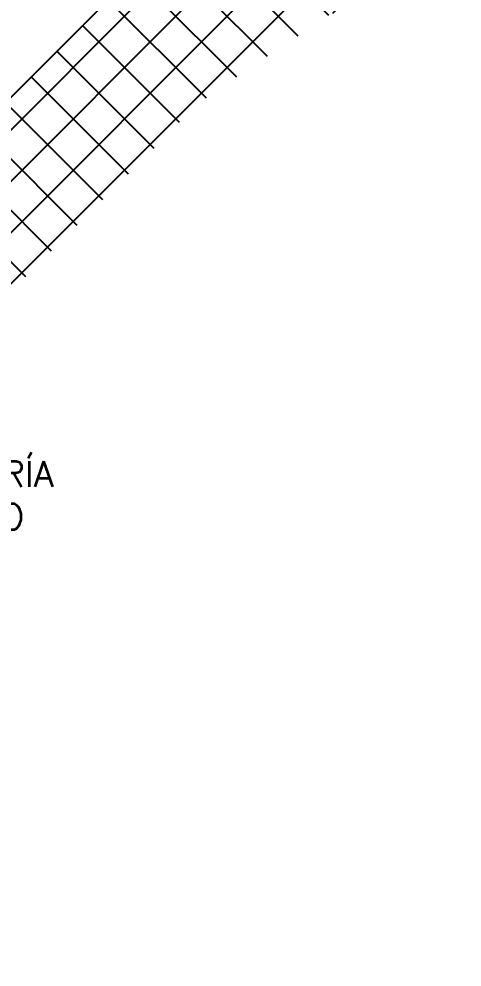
# Model space of a CAD drawing. Header units: metres. Extents: x 750563 to 756046, y 4495933 to 4497284.
# Drawn here: x 755710.328 to 755712.268, y 4496166.923 to 4496171.072 of the extents above; entities that cross this region are included whole.
import ezdxf
from ezdxf import colors
from ezdxf.entities.mleader import LeaderData, LeaderLine
from ezdxf.math import Vec2, Vec3

# ---------------------------------------------------------------- set-up
doc = ezdxf.new("R2010")
doc.units = ezdxf.units.M
for name, color, linetype in [('00_TEXTO DETALLES', 7, 'Continuous'), ('00_VISTO2', 3, 'Continuous'), ('00TRAMA253', 253, 'Continuous')]:
    doc.layers.add(name, color=color, linetype=linetype)
doc.styles.get("Standard").update_dxf_attribs({"font": 'simplex.shx'})

msp = doc.modelspace()

# ---------------------------------------------------------------- hatches: boundary and pattern name
at = {"layer": '00TRAMA253'}
h = msp.add_hatch(dxfattribs=at)
h.set_pattern_fill('ANSI37', color=256, scale=0.05, style=0)
h.set_pattern_definition([(45, (755705.06469, 4496168.50218), (-0.1122532, 0.1122532), []), (135, (755705.06469, 4496168.50218), (-0.1122532, -0.1122532), [])])
h.paths.add_polyline_path([(755711.12025, 4496170.70922), (755712.26766, 4496171.47644), (755712.26766, 4496172.17658), (755712.23323, 4496172.1752), (755710.7377, 4496171.1752), (755709.56838, 4496170.00588), (755706.56838, 4496170.00588), (755705.06469, 4496168.50218), (755705.91322, 4496168.50218), (755706.81691, 4496169.40588), (755709.81691, 4496169.40588)])

# ---------------------------------------------------------------- linework, layer by layer
at = {"layer": '00_VISTO2'}
msp.add_lwpolyline([(755709.56838, 4496170.00588), (755710.7377, 4496171.1752)], dxfattribs=at)

# ---------------------------------------------------------------- leaders
at = {"layer": '00_TEXTO DETALLES'}
ml = msp.add_multileader_mtext('Standard', dxfattribs=at)
ml.set_content('MURETE JARDINERA DE MAMPOSTERÍA\\PORDINARIA CON MATERIAL PETREO\\PPROCEDENTE DE LA EXCAVACIÓN', color=256)
ml.set_leader_properties()
ml.build(insert=Vec2(0, 0))
ml.multileader.update_dxf_attribs({"text_left_attachment_type": 5, "text_right_attachment_type": 5, "dogleg_length": 0, "arrow_head_size": 0.125})
ctx = ml.context
ctx.base_point, ctx.char_height, ctx.arrow_head_size, ctx.landing_gap_size, ctx.plane_origin = Vec3(755707.43017, 4496168.5901), 0.1125, 0.125, 0.05, Vec3(755707.7215, 4496161.8591)
ctx.left_attachment, ctx.right_attachment, ctx.text_align_type = 5, 5, 1
notes = []
notes.append((ctx, [(0, (1, 1, 0), (755707.43017, 4496168.5901), (1, 0), 0, [(0, [(755707.07784, 4496170.25914)], 0, [])])]))
ctx.mtext.insert, ctx.mtext.alignment, ctx.mtext.line_spacing_style, ctx.mtext.flow_direction = Vec3(755709.07124, 4496169.1376), 2, 2, 5
for ctx, leaders in notes:
    for number, flags, end, landing, length, lines in leaders:
        leader = LeaderData()
        leader.index, (leader.has_last_leader_line, leader.has_dogleg_vector, leader.attachment_direction) = number, flags
        leader.last_leader_point, leader.dogleg_vector, leader.dogleg_length = Vec3(end), Vec3(landing), length
        for number, points, colour, breaks in lines:
            line = LeaderLine()
            line.index, line.vertices, line.color, line.breaks = number, Vec3.list(points), colors.encode_raw_color(colour), breaks
            leader.lines.append(line)
        ctx.leaders.append(leader)

doc.saveas('drawing.dxf')
